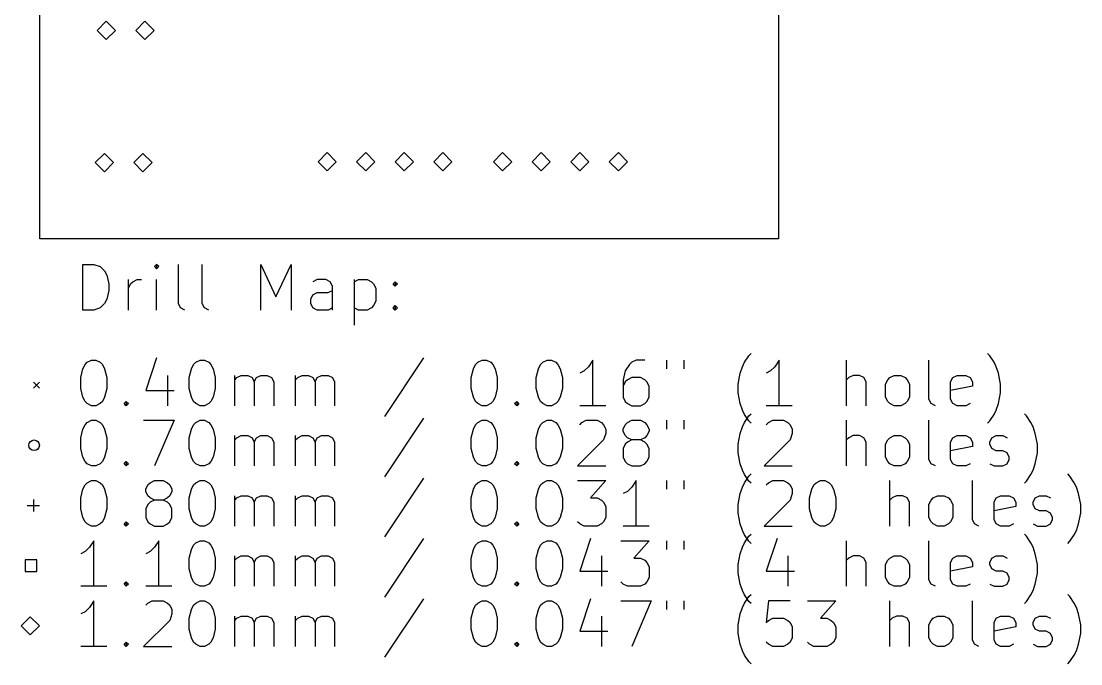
# Model space of a CAD drawing. Extents: x 65.6 to 135.4, y -150.3 to -64.8.
# Drawn here: x 65.6 to 135.4, y -150.3 to -108 of the extents above; entities that cross this region are included whole.
import ezdxf

# ---------------------------------------------------------------- set-up
doc = ezdxf.new("R2010")
doc.units = 0
doc.layers.add('BLACK', color=7, linetype='CONTINUOUS')

msp = doc.modelspace()

# ---------------------------------------------------------------- linework, layer by layer
at = {"layer": 'BLACK', "linetype": 'CONTINUOUS'}
for p, q in [((66.802, -122.301), (66.802, -64.77)), ((115.443, -64.77), (115.443, -122.301)), ((71.1835, -107.985), (70.5835, -108.585)), ((71.7835, -108.585), (71.1835, -107.985)), ((73.7235, -107.985), (73.1235, -108.585)), ((74.3235, -108.585), (73.7235, -107.985)), ((70.5835, -108.585), (71.1835, -109.185)), ((71.1835, -109.185), (71.7835, -108.585)), ((73.1235, -108.585), (73.7235, -109.185)), ((73.7235, -109.185), (74.3235, -108.585)), ((71.0565, -116.684), (70.4565, -117.284)), ((71.6565, -117.284), (71.0565, -116.684)), ((73.5965, -116.684), (72.9965, -117.284)), ((74.1965, -117.284), (73.5965, -116.684)), ((85.725, -116.621), (85.125, -117.221)), ((85.125, -117.221), (85.725, -117.821)), ((86.325, -117.221), (85.725, -116.621)), ((85.725, -117.821), (86.325, -117.221)), ((88.265, -116.621), (87.665, -117.221)), ((87.665, -117.221), (88.265, -117.821)), ((88.865, -117.221), (88.265, -116.621)), ((88.265, -117.821), (88.865, -117.221)), ((90.805, -116.621), (90.205, -117.221)), ((90.205, -117.221), (90.805, -117.821)), ((91.405, -117.221), (90.805, -116.621)), ((90.805, -117.821), (91.405, -117.221)), ((93.345, -116.621), (92.745, -117.221)), ((92.745, -117.221), (93.345, -117.821)), ((93.945, -117.221), (93.345, -116.621)), ((93.345, -117.821), (93.945, -117.221)), ((97.282, -116.621), (96.682, -117.221)), ((96.682, -117.221), (97.282, -117.821)), ((97.882, -117.221), (97.282, -116.621)), ((97.282, -117.821), (97.882, -117.221)), ((99.822, -116.621), (99.222, -117.221)), ((99.222, -117.221), (99.822, -117.821)), ((100.422, -117.221), (99.822, -116.621)), ((99.822, -117.821), (100.422, -117.221)), ((102.362, -116.621), (101.762, -117.221)), ((101.762, -117.221), (102.362, -117.821)), ((102.962, -117.221), (102.362, -116.621)), ((102.362, -117.821), (102.962, -117.221)), ((104.902, -116.621), (104.302, -117.221)), ((104.302, -117.221), (104.902, -117.821)), ((105.502, -117.221), (104.902, -116.621)), ((104.902, -117.821), (105.502, -117.221)), ((70.4565, -117.284), (71.0565, -117.884)), ((71.0565, -117.884), (71.6565, -117.284)), ((72.9965, -117.284), (73.5965, -117.884)), ((73.5965, -117.884), (74.1965, -117.284)), ((115.443, -122.301), (66.802, -122.301)), ((69.6413, -126.983), (69.6413, -123.983)), ((69.6413, -123.983), (70.3556, -123.983)), ((70.3556, -123.983), (70.7841, -124.126)), ((70.7841, -124.126), (71.0699, -124.412)), ((74.4984, -123.983), (74.3556, -124.126)), ((74.3556, -124.126), (74.4984, -124.269)), ((74.6413, -124.126), (74.4984, -123.983)), ((74.4984, -123.983), (74.4984, -124.269)), ((74.4984, -124.269), (74.6413, -124.126)), ((75.927, -126.555), (75.927, -123.983)), ((77.4984, -126.555), (77.4984, -123.983)), ((81.3556, -126.983), (81.3556, -123.983)), ((81.3556, -123.983), (82.3556, -126.126)), ((82.3556, -126.126), (83.3556, -123.983)), ((83.3556, -123.983), (83.3556, -126.983)), ((71.0699, -124.412), (71.2127, -124.697)), ((71.2127, -124.697), (71.3556, -125.269)), ((71.3556, -125.269), (71.3556, -125.697)), ((72.6413, -126.983), (72.6413, -124.983)), ((72.6413, -125.555), (72.7841, -125.269)), ((72.7841, -125.269), (72.927, -125.126)), ((72.927, -125.126), (73.2127, -124.983)), ((73.2127, -124.983), (73.4984, -124.983)), ((74.4984, -126.983), (74.4984, -124.983)), ((85.0699, -124.983), (84.7841, -125.126)), ((85.6413, -124.983), (85.0699, -124.983)), ((85.927, -125.126), (85.6413, -124.983)), ((86.0699, -125.412), (85.927, -125.126)), ((86.0699, -126.983), (86.0699, -125.412)), ((87.4984, -124.983), (87.4984, -127.983)), ((87.4984, -125.126), (87.7841, -124.983)), ((87.7841, -124.983), (88.3556, -124.983)), ((88.3556, -124.983), (88.6413, -125.126)), ((88.6413, -125.126), (88.7841, -125.269)), ((88.7841, -125.269), (88.927, -125.555)), ((88.927, -125.555), (88.927, -126.412)), ((90.0699, -125.269), (90.2127, -125.126)), ((90.2127, -125.412), (90.0699, -125.269)), ((90.2127, -125.126), (90.3556, -125.269)), ((90.2127, -125.126), (90.2127, -125.412)), ((90.3556, -125.269), (90.2127, -125.412)), ((71.2127, -126.269), (71.0699, -126.555)), ((71.3556, -125.697), (71.2127, -126.269)), ((84.6413, -126.269), (84.7841, -125.983)), ((84.6413, -126.555), (84.6413, -126.269)), ((84.7841, -125.983), (85.0699, -125.84)), ((85.0699, -125.84), (85.7841, -125.84)), ((85.7841, -125.84), (86.0699, -125.697)), ((70.3556, -126.983), (69.6413, -126.983)), ((70.7841, -126.84), (70.3556, -126.983)), ((71.0699, -126.555), (70.7841, -126.84)), ((76.0699, -126.84), (75.927, -126.555)), ((76.3556, -126.983), (76.0699, -126.84)), ((77.6413, -126.84), (77.4984, -126.555)), ((77.927, -126.983), (77.6413, -126.84)), ((84.7841, -126.84), (84.6413, -126.555)), ((85.0699, -126.983), (84.7841, -126.84)), ((85.7841, -126.983), (85.0699, -126.983)), ((86.0699, -126.84), (85.7841, -126.983)), ((87.7841, -126.983), (87.4984, -126.84)), ((88.3556, -126.983), (87.7841, -126.983)), ((88.6413, -126.84), (88.3556, -126.983)), ((88.7841, -126.697), (88.6413, -126.84)), ((88.927, -126.412), (88.7841, -126.697)), ((90.0699, -126.84), (90.2127, -126.697)), ((90.2127, -126.983), (90.0699, -126.84)), ((90.2127, -126.697), (90.3556, -126.84)), ((90.2127, -126.697), (90.2127, -126.983)), ((90.3556, -126.84), (90.2127, -126.983)), ((69.7841, -130.569), (69.927, -130.426)), ((69.927, -130.426), (70.2127, -130.283)), ((70.2127, -130.283), (70.4984, -130.283)), ((70.4984, -130.283), (70.7841, -130.426)), ((70.7841, -130.426), (70.927, -130.569)), ((74.4984, -130.14), (73.7841, -132.283)), ((76.927, -130.569), (77.0699, -130.426)), ((77.0699, -130.426), (77.3556, -130.283)), ((77.3556, -130.283), (77.6413, -130.283)), ((77.6413, -130.283), (77.927, -130.426)), ((77.927, -130.426), (78.0699, -130.569)), ((92.0699, -130.14), (89.4984, -133.997)), ((95.4984, -130.569), (95.6413, -130.426)), ((95.6413, -130.426), (95.927, -130.283)), ((95.927, -130.283), (96.2127, -130.283)), ((96.2127, -130.283), (96.4984, -130.426)), ((96.4984, -130.426), (96.6413, -130.569)), ((99.7841, -130.569), (99.927, -130.426)), ((99.927, -130.426), (100.213, -130.283)), ((100.213, -130.283), (100.498, -130.283)), ((100.498, -130.283), (100.784, -130.426)), ((100.784, -130.426), (100.927, -130.569)), ((103.213, -130.283), (102.927, -130.712)), ((103.213, -133.283), (103.213, -130.283)), ((105.784, -130.426), (105.641, -130.569)), ((106.07, -130.283), (105.784, -130.426)), ((106.641, -130.283), (106.07, -130.283)), ((108.07, -130.283), (108.07, -130.855)), ((109.213, -130.283), (109.213, -130.855)), ((113.07, -130.712), (113.213, -130.426)), ((113.213, -130.426), (113.498, -129.997)), ((113.498, -129.997), (113.641, -129.855)), ((115.498, -130.283), (115.213, -130.712)), ((115.498, -133.283), (115.498, -130.283)), ((119.927, -133.283), (119.927, -130.283)), ((125.356, -132.855), (125.356, -130.283)), ((129.356, -129.997), (129.213, -129.855)), ((129.641, -130.426), (129.356, -129.997)), ((129.784, -130.712), (129.641, -130.426)), ((69.4984, -131.426), (69.6413, -130.855)), ((69.6413, -130.855), (69.7841, -130.569)), ((70.927, -130.569), (71.0699, -130.855)), ((71.0699, -130.855), (71.2127, -131.426)), ((76.6413, -131.426), (76.7841, -130.855)), ((76.7841, -130.855), (76.927, -130.569)), ((78.0699, -130.569), (78.2127, -130.855)), ((78.2127, -130.855), (78.3556, -131.426)), ((95.2127, -131.426), (95.3556, -130.855)), ((95.3556, -130.855), (95.4984, -130.569)), ((96.6413, -130.569), (96.7841, -130.855)), ((96.7841, -130.855), (96.927, -131.426)), ((99.4984, -131.426), (99.6413, -130.855)), ((99.6413, -130.855), (99.7841, -130.569)), ((100.927, -130.569), (101.07, -130.855)), ((101.07, -130.855), (101.213, -131.426)), ((102.641, -130.997), (102.356, -131.14)), ((102.927, -130.712), (102.641, -130.997)), ((105.356, -130.997), (105.213, -131.569)), ((105.641, -130.569), (105.356, -130.997)), ((112.784, -131.855), (112.927, -131.14)), ((112.927, -131.14), (113.07, -130.712)), ((114.927, -130.997), (114.641, -131.14)), ((115.213, -130.712), (114.927, -130.997)), ((129.927, -131.14), (129.784, -130.712)), ((130.07, -131.855), (129.927, -131.14)), ((66.377, -131.726), (66.777, -132.126)), ((66.777, -131.726), (66.377, -132.126)), ((69.4984, -132.14), (69.4984, -131.426)), ((71.2127, -131.426), (71.2127, -132.14)), ((75.2127, -131.283), (75.2127, -133.283)), ((76.6413, -132.14), (76.6413, -131.426)), ((78.3556, -131.426), (78.3556, -132.14)), ((79.6413, -133.283), (79.6413, -131.283)), ((79.6413, -131.569), (79.7841, -131.426)), ((79.7841, -131.426), (80.0699, -131.283)), ((80.0699, -131.283), (80.4984, -131.283)), ((80.4984, -131.283), (80.7841, -131.426)), ((80.7841, -131.426), (80.927, -131.712)), ((80.927, -131.712), (81.0699, -131.426)), ((80.927, -131.712), (80.927, -133.283)), ((81.0699, -131.426), (81.3556, -131.283)), ((81.3556, -131.283), (81.7841, -131.283)), ((81.7841, -131.283), (82.0699, -131.426)), ((82.0699, -131.426), (82.2127, -131.712)), ((82.2127, -131.712), (82.2127, -133.283)), ((83.6413, -133.283), (83.6413, -131.283)), ((83.6413, -131.569), (83.7841, -131.426)), ((83.7841, -131.426), (84.0699, -131.283)), ((84.0699, -131.283), (84.4984, -131.283)), ((84.4984, -131.283), (84.7841, -131.426)), ((84.7841, -131.426), (84.927, -131.712)), ((84.927, -131.712), (85.0699, -131.426)), ((84.927, -131.712), (84.927, -133.283)), ((85.0699, -131.426), (85.3556, -131.283)), ((85.3556, -131.283), (85.7841, -131.283)), ((85.7841, -131.283), (86.0699, -131.426)), ((86.0699, -131.426), (86.2127, -131.712)), ((86.2127, -131.712), (86.2127, -133.283)), ((95.2127, -132.14), (95.2127, -131.426)), ((96.927, -131.426), (96.927, -132.14)), ((99.4984, -132.14), (99.4984, -131.426)), ((101.213, -131.426), (101.213, -132.14)), ((105.213, -131.569), (105.213, -132.712)), ((105.356, -131.712), (105.213, -131.997)), ((105.498, -131.569), (105.356, -131.712)), ((105.784, -131.426), (105.498, -131.569)), ((106.356, -131.426), (105.784, -131.426)), ((106.641, -131.569), (106.356, -131.426)), ((106.784, -131.712), (106.641, -131.569)), ((106.927, -131.997), (106.784, -131.712)), ((112.784, -132.426), (112.784, -131.855)), ((120.07, -131.426), (119.927, -131.569)), ((120.356, -131.283), (120.07, -131.426)), ((120.784, -131.283), (120.356, -131.283)), ((121.07, -131.426), (120.784, -131.283)), ((121.213, -131.712), (121.07, -131.426)), ((121.213, -133.283), (121.213, -131.712)), ((122.498, -131.855), (122.641, -131.569)), ((122.498, -132.712), (122.498, -131.855)), ((122.641, -131.569), (122.784, -131.426)), ((122.784, -131.426), (123.07, -131.283)), ((123.07, -131.283), (123.498, -131.283)), ((123.498, -131.283), (123.784, -131.426)), ((123.784, -131.426), (123.927, -131.569)), ((123.927, -131.569), (124.07, -131.855)), ((124.07, -131.855), (124.07, -132.712)), ((126.784, -131.712), (126.927, -131.426)), ((126.784, -132.855), (126.784, -131.712)), ((126.927, -131.426), (127.213, -131.283)), ((127.213, -131.283), (127.784, -131.283)), ((127.784, -131.283), (128.07, -131.426)), ((128.07, -131.426), (128.213, -131.712)), ((128.213, -131.712), (128.213, -131.997)), ((130.07, -132.426), (130.07, -131.855)), ((69.6413, -132.712), (69.4984, -132.14)), ((71.2127, -132.14), (71.0699, -132.712)), ((73.7841, -132.283), (75.6413, -132.283)), ((76.7841, -132.712), (76.6413, -132.14)), ((78.3556, -132.14), (78.2127, -132.712)), ((95.3556, -132.712), (95.2127, -132.14)), ((96.927, -132.14), (96.7841, -132.712)), ((99.6413, -132.712), (99.4984, -132.14)), ((101.213, -132.14), (101.07, -132.712)), ((106.927, -132.712), (106.927, -131.997)), ((112.927, -133.14), (112.784, -132.426)), ((128.213, -131.997), (126.784, -132.283)), ((129.927, -133.14), (130.07, -132.426)), ((69.7841, -132.997), (69.6413, -132.712)), ((69.927, -133.14), (69.7841, -132.997)), ((70.2127, -133.283), (69.927, -133.14)), ((70.7841, -133.14), (70.4984, -133.283)), ((70.927, -132.997), (70.7841, -133.14)), ((71.0699, -132.712), (70.927, -132.997)), ((72.3556, -133.14), (72.4984, -132.997)), ((72.4984, -133.283), (72.3556, -133.14)), ((72.4984, -132.997), (72.6413, -133.14)), ((72.4984, -132.997), (72.4984, -133.283)), ((72.6413, -133.14), (72.4984, -133.283)), ((76.927, -132.997), (76.7841, -132.712)), ((77.0699, -133.14), (76.927, -132.997)), ((77.3556, -133.283), (77.0699, -133.14)), ((77.927, -133.14), (77.6413, -133.283)), ((78.0699, -132.997), (77.927, -133.14)), ((78.2127, -132.712), (78.0699, -132.997)), ((95.4984, -132.997), (95.3556, -132.712)), ((95.6413, -133.14), (95.4984, -132.997)), ((95.927, -133.283), (95.6413, -133.14)), ((96.4984, -133.14), (96.2127, -133.283)), ((96.6413, -132.997), (96.4984, -133.14)), ((96.7841, -132.712), (96.6413, -132.997)), ((98.0699, -133.14), (98.2127, -132.997)), ((98.2127, -133.283), (98.0699, -133.14)), ((98.2127, -132.997), (98.3556, -133.14)), ((98.2127, -132.997), (98.2127, -133.283)), ((98.3556, -133.14), (98.2127, -133.283)), ((99.7841, -132.997), (99.6413, -132.712)), ((99.927, -133.14), (99.7841, -132.997)), ((100.213, -133.283), (99.927, -133.14)), ((100.784, -133.14), (100.498, -133.283)), ((100.927, -132.997), (100.784, -133.14)), ((101.07, -132.712), (100.927, -132.997)), ((105.213, -132.712), (105.356, -132.997)), ((105.356, -132.997), (105.498, -133.14)), ((105.498, -133.14), (105.784, -133.283)), ((106.356, -133.283), (106.641, -133.14)), ((106.641, -133.14), (106.784, -132.997)), ((106.784, -132.997), (106.927, -132.712)), ((113.07, -133.569), (112.927, -133.14)), ((122.641, -132.997), (122.498, -132.712)), ((122.784, -133.14), (122.641, -132.997)), ((123.07, -133.283), (122.784, -133.14)), ((123.784, -133.14), (123.498, -133.283)), ((123.927, -132.997), (123.784, -133.14)), ((124.07, -132.712), (123.927, -132.997)), ((125.498, -133.14), (125.356, -132.855)), ((125.784, -133.283), (125.498, -133.14)), ((126.927, -133.14), (126.784, -132.855)), ((127.213, -133.283), (126.927, -133.14)), ((128.07, -133.14), (127.784, -133.283)), ((129.784, -133.569), (129.927, -133.14)), ((70.4984, -133.283), (70.2127, -133.283)), ((77.6413, -133.283), (77.3556, -133.283)), ((96.2127, -133.283), (95.927, -133.283)), ((100.498, -133.283), (100.213, -133.283)), ((104.07, -133.283), (102.356, -133.283)), ((105.784, -133.283), (106.356, -133.283)), ((113.213, -133.855), (113.07, -133.569)), ((113.498, -134.283), (113.213, -133.855)), ((113.213, -134.386), (113.498, -133.957)), ((113.498, -133.957), (113.641, -133.815)), ((116.356, -133.283), (114.641, -133.283)), ((123.498, -133.283), (123.07, -133.283)), ((127.784, -133.283), (127.213, -133.283)), ((129.356, -134.283), (129.641, -133.855)), ((129.641, -133.855), (129.784, -133.569)), ((131.784, -133.957), (131.641, -133.815)), ((132.07, -134.386), (131.784, -133.957)), ((69.6413, -134.815), (69.7841, -134.529)), ((69.7841, -134.529), (69.927, -134.386)), ((69.927, -134.386), (70.2127, -134.243)), ((70.2127, -134.243), (70.4984, -134.243)), ((70.4984, -134.243), (70.7841, -134.386)), ((70.7841, -134.386), (70.927, -134.529)), ((70.927, -134.529), (71.0699, -134.815)), ((73.6413, -134.243), (75.6413, -134.243)), ((75.6413, -134.243), (74.3556, -137.243)), ((76.7841, -134.815), (76.927, -134.529)), ((76.927, -134.529), (77.0699, -134.386)), ((77.0699, -134.386), (77.3556, -134.243)), ((77.3556, -134.243), (77.6413, -134.243)), ((77.6413, -134.243), (77.927, -134.386)), ((77.927, -134.386), (78.0699, -134.529)), ((78.0699, -134.529), (78.2127, -134.815)), ((92.0699, -134.1), (89.4984, -137.957)), ((95.3556, -134.815), (95.4984, -134.529)), ((95.4984, -134.529), (95.6413, -134.386)), ((95.6413, -134.386), (95.927, -134.243)), ((95.927, -134.243), (96.2127, -134.243)), ((96.2127, -134.243), (96.4984, -134.386)), ((96.4984, -134.386), (96.6413, -134.529)), ((96.6413, -134.529), (96.7841, -134.815)), ((99.6413, -134.815), (99.7841, -134.529)), ((99.7841, -134.529), (99.927, -134.386)), ((99.927, -134.386), (100.213, -134.243)), ((100.213, -134.243), (100.498, -134.243)), ((100.498, -134.243), (100.784, -134.386)), ((100.784, -134.386), (100.927, -134.529)), ((100.927, -134.529), (101.07, -134.815)), ((102.356, -134.529), (102.498, -134.386)), ((102.498, -134.386), (102.784, -134.243)), ((102.784, -134.243), (103.498, -134.243)), ((103.498, -134.243), (103.784, -134.386)), ((103.784, -134.386), (103.927, -134.529)), ((103.927, -134.529), (104.07, -134.815)), ((105.213, -134.815), (105.356, -134.529)), ((105.356, -134.529), (105.498, -134.386)), ((105.498, -134.386), (105.784, -134.243)), ((105.784, -134.243), (106.356, -134.243)), ((106.356, -134.243), (106.641, -134.386)), ((106.641, -134.386), (106.784, -134.529)), ((106.784, -134.529), (106.927, -134.815)), ((108.07, -134.243), (108.07, -134.815)), ((109.213, -134.243), (109.213, -134.815)), ((112.927, -135.1), (113.07, -134.672)), ((113.07, -134.672), (113.213, -134.386)), ((113.641, -134.426), (113.498, -134.283)), ((114.641, -134.529), (114.784, -134.386)), ((114.784, -134.386), (115.07, -134.243)), ((115.07, -134.243), (115.784, -134.243)), ((115.784, -134.243), (116.07, -134.386)), ((116.07, -134.386), (116.213, -134.529)), ((116.213, -134.529), (116.356, -134.815)), ((119.927, -137.243), (119.927, -134.243)), ((125.356, -136.815), (125.356, -134.243)), ((129.213, -134.426), (129.356, -134.283)), ((132.213, -134.672), (132.07, -134.386)), ((132.356, -135.1), (132.213, -134.672)), ((69.4984, -135.386), (69.6413, -134.815)), ((71.0699, -134.815), (71.2127, -135.386)), ((76.6413, -135.386), (76.7841, -134.815)), ((78.2127, -134.815), (78.3556, -135.386)), ((79.6413, -137.243), (79.6413, -135.243)), ((79.7841, -135.386), (80.0699, -135.243)), ((80.0699, -135.243), (80.4984, -135.243)), ((80.4984, -135.243), (80.7841, -135.386)), ((81.0699, -135.386), (81.3556, -135.243)), ((81.3556, -135.243), (81.7841, -135.243)), ((81.7841, -135.243), (82.0699, -135.386)), ((83.6413, -137.243), (83.6413, -135.243)), ((83.7841, -135.386), (84.0699, -135.243)), ((84.0699, -135.243), (84.4984, -135.243)), ((84.4984, -135.243), (84.7841, -135.386)), ((85.0699, -135.386), (85.3556, -135.243)), ((85.3556, -135.243), (85.7841, -135.243)), ((85.7841, -135.243), (86.0699, -135.386)), ((95.2127, -135.386), (95.3556, -134.815)), ((96.7841, -134.815), (96.927, -135.386)), ((99.4984, -135.386), (99.6413, -134.815)), ((101.07, -134.815), (101.213, -135.386)), ((104.07, -135.1), (103.927, -135.529)), ((104.07, -134.815), (104.07, -135.1)), ((105.213, -134.957), (105.213, -134.815)), ((105.356, -135.243), (105.213, -134.957)), ((105.498, -135.386), (105.356, -135.243)), ((106.784, -135.243), (106.641, -135.386)), ((106.927, -134.957), (106.784, -135.243)), ((106.927, -134.815), (106.927, -134.957)), ((112.784, -135.815), (112.927, -135.1)), ((116.356, -135.1), (116.213, -135.529)), ((116.356, -134.815), (116.356, -135.1)), ((120.356, -135.243), (120.07, -135.386)), ((120.784, -135.243), (120.356, -135.243)), ((121.07, -135.386), (120.784, -135.243)), ((122.784, -135.386), (123.07, -135.243)), ((123.07, -135.243), (123.498, -135.243)), ((123.498, -135.243), (123.784, -135.386)), ((126.927, -135.386), (127.213, -135.243)), ((127.213, -135.243), (127.784, -135.243)), ((127.784, -135.243), (128.07, -135.386)), ((129.498, -135.386), (129.784, -135.243)), ((129.784, -135.243), (130.213, -135.243)), ((130.213, -135.243), (130.498, -135.386)), ((132.498, -135.815), (132.356, -135.1)), ((69.4984, -136.1), (69.4984, -135.386)), ((71.2127, -135.386), (71.2127, -136.1)), ((76.6413, -136.1), (76.6413, -135.386)), ((78.3556, -135.386), (78.3556, -136.1)), ((79.6413, -135.529), (79.7841, -135.386)), ((80.7841, -135.386), (80.927, -135.672)), ((80.927, -135.672), (81.0699, -135.386)), ((80.927, -135.672), (80.927, -137.243)), ((82.0699, -135.386), (82.2127, -135.672)), ((82.2127, -135.672), (82.2127, -137.243)), ((83.6413, -135.529), (83.7841, -135.386)), ((84.7841, -135.386), (84.927, -135.672)), ((84.927, -135.672), (85.0699, -135.386)), ((84.927, -135.672), (84.927, -137.243)), ((86.0699, -135.386), (86.2127, -135.672)), ((86.2127, -135.672), (86.2127, -137.243)), ((95.2127, -136.1), (95.2127, -135.386)), ((96.927, -135.386), (96.927, -136.1)), ((99.4984, -136.1), (99.4984, -135.386)), ((101.213, -135.386), (101.213, -136.1)), ((103.927, -135.529), (102.213, -137.243)), ((105.356, -135.815), (105.213, -136.1)), ((105.498, -135.672), (105.356, -135.815)), ((105.784, -135.529), (105.498, -135.386)), ((105.784, -135.529), (105.498, -135.672)), ((106.356, -135.529), (105.784, -135.529)), ((106.641, -135.386), (106.356, -135.529)), ((106.641, -135.672), (106.356, -135.529)), ((106.784, -135.815), (106.641, -135.672)), ((106.927, -136.1), (106.784, -135.815)), ((112.784, -136.386), (112.784, -135.815)), ((116.213, -135.529), (114.498, -137.243)), ((120.07, -135.386), (119.927, -135.529)), ((121.213, -135.672), (121.07, -135.386)), ((121.213, -137.243), (121.213, -135.672)), ((122.498, -135.815), (122.641, -135.529)), ((122.498, -136.672), (122.498, -135.815)), ((122.641, -135.529), (122.784, -135.386)), ((123.784, -135.386), (123.927, -135.529)), ((123.927, -135.529), (124.07, -135.815)), ((124.07, -135.815), (124.07, -136.672)), ((126.784, -135.672), (126.927, -135.386)), ((126.784, -136.815), (126.784, -135.672)), ((128.213, -135.957), (126.784, -136.243)), ((128.07, -135.386), (128.213, -135.672)), ((128.213, -135.672), (128.213, -135.957)), ((129.356, -135.672), (129.498, -135.386)), ((129.356, -135.815), (129.356, -135.672)), ((129.498, -136.1), (129.356, -135.815)), ((132.498, -136.386), (132.498, -135.815)), ((69.6413, -136.672), (69.4984, -136.1)), ((69.7841, -136.957), (69.6413, -136.672)), ((71.0699, -136.672), (70.927, -136.957)), ((71.2127, -136.1), (71.0699, -136.672)), ((76.7841, -136.672), (76.6413, -136.1)), ((76.927, -136.957), (76.7841, -136.672)), ((78.2127, -136.672), (78.0699, -136.957)), ((78.3556, -136.1), (78.2127, -136.672)), ((95.3556, -136.672), (95.2127, -136.1)), ((95.4984, -136.957), (95.3556, -136.672)), ((96.7841, -136.672), (96.6413, -136.957)), ((96.927, -136.1), (96.7841, -136.672)), ((99.6413, -136.672), (99.4984, -136.1)), ((99.7841, -136.957), (99.6413, -136.672)), ((101.07, -136.672), (100.927, -136.957)), ((101.213, -136.1), (101.07, -136.672)), ((105.213, -136.1), (105.213, -136.672)), ((105.213, -136.672), (105.356, -136.957)), ((106.784, -136.957), (106.927, -136.672)), ((106.927, -136.672), (106.927, -136.1)), ((112.927, -137.1), (112.784, -136.386)), ((122.641, -136.957), (122.498, -136.672)), ((124.07, -136.672), (123.927, -136.957)), ((129.784, -136.243), (129.498, -136.1)), ((130.213, -136.243), (129.784, -136.243)), ((130.498, -136.386), (130.213, -136.243)), ((130.641, -136.672), (130.498, -136.386)), ((130.641, -136.815), (130.641, -136.672)), ((132.356, -137.1), (132.498, -136.386)), ((69.927, -137.1), (69.7841, -136.957)), ((70.2127, -137.243), (69.927, -137.1)), ((70.4984, -137.243), (70.2127, -137.243)), ((70.7841, -137.1), (70.4984, -137.243)), ((70.927, -136.957), (70.7841, -137.1)), ((72.3556, -137.1), (72.4984, -136.957)), ((72.4984, -137.243), (72.3556, -137.1)), ((72.4984, -136.957), (72.6413, -137.1)), ((72.4984, -136.957), (72.4984, -137.243)), ((72.6413, -137.1), (72.4984, -137.243)), ((77.0699, -137.1), (76.927, -136.957)), ((77.3556, -137.243), (77.0699, -137.1)), ((77.6413, -137.243), (77.3556, -137.243)), ((77.927, -137.1), (77.6413, -137.243)), ((78.0699, -136.957), (77.927, -137.1)), ((95.6413, -137.1), (95.4984, -136.957)), ((95.927, -137.243), (95.6413, -137.1)), ((96.2127, -137.243), (95.927, -137.243)), ((96.4984, -137.1), (96.2127, -137.243)), ((96.6413, -136.957), (96.4984, -137.1)), ((98.0699, -137.1), (98.2127, -136.957)), ((98.2127, -137.243), (98.0699, -137.1)), ((98.2127, -136.957), (98.3556, -137.1)), ((98.2127, -136.957), (98.2127, -137.243)), ((98.3556, -137.1), (98.2127, -137.243)), ((99.927, -137.1), (99.7841, -136.957)), ((100.213, -137.243), (99.927, -137.1)), ((100.498, -137.243), (100.213, -137.243)), ((100.784, -137.1), (100.498, -137.243)), ((100.927, -136.957), (100.784, -137.1)), ((102.213, -137.243), (104.07, -137.243)), ((105.356, -136.957), (105.498, -137.1)), ((105.498, -137.1), (105.784, -137.243)), ((105.784, -137.243), (106.356, -137.243)), ((106.356, -137.243), (106.641, -137.1)), ((106.641, -137.1), (106.784, -136.957)), ((113.07, -137.529), (112.927, -137.1)), ((114.498, -137.243), (116.356, -137.243)), ((122.784, -137.1), (122.641, -136.957)), ((123.07, -137.243), (122.784, -137.1)), ((123.498, -137.243), (123.07, -137.243)), ((123.784, -137.1), (123.498, -137.243)), ((123.927, -136.957), (123.784, -137.1)), ((125.498, -137.1), (125.356, -136.815)), ((125.784, -137.243), (125.498, -137.1)), ((126.927, -137.1), (126.784, -136.815)), ((127.213, -137.243), (126.927, -137.1)), ((127.784, -137.243), (127.213, -137.243)), ((128.07, -137.1), (127.784, -137.243)), ((129.356, -137.1), (129.641, -137.243)), ((129.641, -137.243), (130.213, -137.243)), ((130.213, -137.243), (130.498, -137.1)), ((130.498, -137.1), (130.641, -136.815)), ((132.213, -137.529), (132.356, -137.1)), ((92.0699, -138.06), (89.4984, -141.917)), ((113.213, -137.815), (113.07, -137.529)), ((113.498, -138.243), (113.213, -137.815)), ((113.213, -138.346), (113.498, -137.917)), ((113.498, -137.917), (113.641, -137.775)), ((131.784, -138.243), (132.07, -137.815)), ((132.07, -137.815), (132.213, -137.529)), ((134.641, -137.917), (134.498, -137.775)), ((134.927, -138.346), (134.641, -137.917)), ((69.4984, -139.346), (69.6413, -138.775)), ((69.6413, -138.775), (69.7841, -138.489)), ((69.7841, -138.489), (69.927, -138.346)), ((69.927, -138.346), (70.2127, -138.203)), ((70.2127, -138.203), (70.4984, -138.203)), ((70.4984, -138.203), (70.7841, -138.346)), ((70.7841, -138.346), (70.927, -138.489)), ((70.927, -138.489), (71.0699, -138.775)), ((71.0699, -138.775), (71.2127, -139.346)), ((73.7841, -138.775), (73.927, -138.489)), ((73.7841, -138.917), (73.7841, -138.775)), ((73.927, -138.489), (74.0699, -138.346)), ((74.0699, -138.346), (74.3556, -138.203)), ((74.3556, -138.203), (74.927, -138.203)), ((74.927, -138.203), (75.2127, -138.346)), ((75.2127, -138.346), (75.3556, -138.489)), ((75.3556, -138.489), (75.4984, -138.775)), ((75.4984, -138.775), (75.4984, -138.917)), ((76.6413, -139.346), (76.7841, -138.775)), ((76.7841, -138.775), (76.927, -138.489)), ((76.927, -138.489), (77.0699, -138.346)), ((77.0699, -138.346), (77.3556, -138.203)), ((77.3556, -138.203), (77.6413, -138.203)), ((77.6413, -138.203), (77.927, -138.346)), ((77.927, -138.346), (78.0699, -138.489)), ((78.0699, -138.489), (78.2127, -138.775)), ((78.2127, -138.775), (78.3556, -139.346)), ((95.2127, -139.346), (95.3556, -138.775)), ((95.3556, -138.775), (95.4984, -138.489)), ((95.4984, -138.489), (95.6413, -138.346)), ((95.6413, -138.346), (95.927, -138.203)), ((95.927, -138.203), (96.2127, -138.203)), ((96.2127, -138.203), (96.4984, -138.346)), ((96.4984, -138.346), (96.6413, -138.489)), ((96.6413, -138.489), (96.7841, -138.775)), ((96.7841, -138.775), (96.927, -139.346)), ((99.4984, -139.346), (99.6413, -138.775)), ((99.6413, -138.775), (99.7841, -138.489)), ((99.7841, -138.489), (99.927, -138.346)), ((99.927, -138.346), (100.213, -138.203)), ((100.213, -138.203), (100.498, -138.203)), ((100.498, -138.203), (100.784, -138.346)), ((100.784, -138.346), (100.927, -138.489)), ((100.927, -138.489), (101.07, -138.775)), ((101.07, -138.775), (101.213, -139.346)), ((102.213, -138.203), (104.07, -138.203)), ((104.07, -138.203), (103.07, -139.346)), ((105.784, -138.632), (105.498, -138.917)), ((106.07, -138.203), (105.784, -138.632)), ((106.07, -141.203), (106.07, -138.203)), ((108.07, -138.203), (108.07, -138.775)), ((109.213, -138.203), (109.213, -138.775)), ((112.927, -139.06), (113.07, -138.632)), ((113.07, -138.632), (113.213, -138.346)), ((113.641, -138.386), (113.498, -138.243)), ((114.641, -138.489), (114.784, -138.346)), ((114.784, -138.346), (115.07, -138.203)), ((115.07, -138.203), (115.784, -138.203)), ((115.784, -138.203), (116.07, -138.346)), ((116.07, -138.346), (116.213, -138.489)), ((116.213, -138.489), (116.356, -138.775)), ((116.356, -138.775), (116.356, -139.06)), ((117.498, -139.346), (117.641, -138.775)), ((117.641, -138.775), (117.784, -138.489)), ((117.784, -138.489), (117.927, -138.346)), ((117.927, -138.346), (118.213, -138.203)), ((118.213, -138.203), (118.498, -138.203)), ((118.498, -138.203), (118.784, -138.346)), ((118.784, -138.346), (118.927, -138.489)), ((118.927, -138.489), (119.07, -138.775)), ((119.07, -138.775), (119.213, -139.346)), ((122.784, -141.203), (122.784, -138.203)), ((128.213, -140.775), (128.213, -138.203)), ((131.641, -138.386), (131.784, -138.243)), ((135.07, -138.632), (134.927, -138.346)), ((135.213, -139.06), (135.07, -138.632)), ((66.377, -139.446), (66.377, -140.246)), ((69.4984, -140.06), (69.4984, -139.346)), ((71.2127, -139.346), (71.2127, -140.06)), ((73.927, -139.203), (73.7841, -138.917)), ((74.0699, -139.346), (73.927, -139.203)), ((74.3556, -139.489), (74.0699, -139.346)), ((74.3556, -139.489), (74.0699, -139.632)), ((74.927, -139.489), (74.3556, -139.489)), ((75.2127, -139.346), (74.927, -139.489)), ((75.2127, -139.632), (74.927, -139.489)), ((75.3556, -139.203), (75.2127, -139.346)), ((75.4984, -138.917), (75.3556, -139.203)), ((76.6413, -140.06), (76.6413, -139.346)), ((78.3556, -139.346), (78.3556, -140.06)), ((79.6413, -141.203), (79.6413, -139.203)), ((79.6413, -139.489), (79.7841, -139.346)), ((79.7841, -139.346), (80.0699, -139.203)), ((80.0699, -139.203), (80.4984, -139.203)), ((80.4984, -139.203), (80.7841, -139.346)), ((80.7841, -139.346), (80.927, -139.632)), ((80.927, -139.632), (81.0699, -139.346)), ((81.0699, -139.346), (81.3556, -139.203)), ((81.3556, -139.203), (81.7841, -139.203)), ((81.7841, -139.203), (82.0699, -139.346)), ((82.0699, -139.346), (82.2127, -139.632)), ((83.6413, -141.203), (83.6413, -139.203)), ((83.6413, -139.489), (83.7841, -139.346)), ((83.7841, -139.346), (84.0699, -139.203)), ((84.0699, -139.203), (84.4984, -139.203)), ((84.4984, -139.203), (84.7841, -139.346)), ((84.7841, -139.346), (84.927, -139.632)), ((84.927, -139.632), (85.0699, -139.346)), ((85.0699, -139.346), (85.3556, -139.203)), ((85.3556, -139.203), (85.7841, -139.203)), ((85.7841, -139.203), (86.0699, -139.346)), ((86.0699, -139.346), (86.2127, -139.632)), ((95.2127, -140.06), (95.2127, -139.346)), ((96.927, -139.346), (96.927, -140.06)), ((99.4984, -140.06), (99.4984, -139.346)), ((101.213, -139.346), (101.213, -140.06)), ((103.07, -139.346), (103.498, -139.346)), ((103.498, -139.346), (103.784, -139.489)), ((103.784, -139.489), (103.927, -139.632)), ((105.498, -138.917), (105.213, -139.06)), ((112.784, -139.775), (112.927, -139.06)), ((116.213, -139.489), (114.498, -141.203)), ((116.356, -139.06), (116.213, -139.489)), ((117.498, -140.06), (117.498, -139.346)), ((119.213, -139.346), (119.213, -140.06)), ((122.927, -139.346), (122.784, -139.489)), ((123.213, -139.203), (122.927, -139.346)), ((123.641, -139.203), (123.213, -139.203)), ((123.927, -139.346), (123.641, -139.203)), ((124.07, -139.632), (123.927, -139.346)), ((125.356, -139.775), (125.498, -139.489)), ((125.498, -139.489), (125.641, -139.346)), ((125.641, -139.346), (125.927, -139.203)), ((125.927, -139.203), (126.356, -139.203)), ((126.356, -139.203), (126.641, -139.346)), ((126.641, -139.346), (126.784, -139.489)), ((126.784, -139.489), (126.927, -139.775)), ((129.641, -139.632), (129.784, -139.346)), ((129.784, -139.346), (130.07, -139.203)), ((130.07, -139.203), (130.641, -139.203)), ((130.641, -139.203), (130.927, -139.346)), ((130.927, -139.346), (131.07, -139.632)), ((132.213, -139.632), (132.356, -139.346)), ((132.356, -139.346), (132.641, -139.203)), ((132.641, -139.203), (133.07, -139.203)), ((133.07, -139.203), (133.356, -139.346)), ((135.356, -139.775), (135.213, -139.06)), ((65.977, -139.846), (66.777, -139.846)), ((69.6413, -140.632), (69.4984, -140.06)), ((71.2127, -140.06), (71.0699, -140.632)), ((73.927, -139.775), (73.7841, -140.06)), ((73.7841, -140.06), (73.7841, -140.632)), ((74.0699, -139.632), (73.927, -139.775)), ((75.3556, -139.775), (75.2127, -139.632)), ((75.4984, -140.06), (75.3556, -139.775)), ((75.4984, -140.632), (75.4984, -140.06)), ((76.7841, -140.632), (76.6413, -140.06)), ((78.3556, -140.06), (78.2127, -140.632)), ((80.927, -139.632), (80.927, -141.203)), ((82.2127, -139.632), (82.2127, -141.203)), ((84.927, -139.632), (84.927, -141.203)), ((86.2127, -139.632), (86.2127, -141.203)), ((95.3556, -140.632), (95.2127, -140.06)), ((96.927, -140.06), (96.7841, -140.632)), ((99.6413, -140.632), (99.4984, -140.06)), ((101.213, -140.06), (101.07, -140.632)), ((103.927, -139.632), (104.07, -139.917)), ((104.07, -139.917), (104.07, -140.632)), ((112.784, -140.346), (112.784, -139.775)), ((117.641, -140.632), (117.498, -140.06)), ((119.213, -140.06), (119.07, -140.632)), ((124.07, -141.203), (124.07, -139.632)), ((125.356, -140.632), (125.356, -139.775)), ((126.927, -139.775), (126.927, -140.632)), ((129.641, -140.775), (129.641, -139.632)), ((131.07, -139.917), (129.641, -140.203)), ((131.07, -139.632), (131.07, -139.917)), ((132.213, -139.775), (132.213, -139.632)), ((132.356, -140.06), (132.213, -139.775)), ((132.641, -140.203), (132.356, -140.06)), ((133.07, -140.203), (132.641, -140.203)), ((133.356, -140.346), (133.07, -140.203)), ((135.356, -140.346), (135.356, -139.775)), ((69.7841, -140.917), (69.6413, -140.632)), ((69.927, -141.06), (69.7841, -140.917)), ((70.927, -140.917), (70.7841, -141.06)), ((71.0699, -140.632), (70.927, -140.917)), ((72.3556, -141.06), (72.4984, -140.917)), ((72.4984, -140.917), (72.6413, -141.06)), ((72.4984, -140.917), (72.4984, -141.203)), ((73.7841, -140.632), (73.927, -140.917)), ((73.927, -140.917), (74.0699, -141.06)), ((75.2127, -141.06), (75.3556, -140.917)), ((75.3556, -140.917), (75.4984, -140.632)), ((76.927, -140.917), (76.7841, -140.632)), ((77.0699, -141.06), (76.927, -140.917)), ((78.0699, -140.917), (77.927, -141.06)), ((78.2127, -140.632), (78.0699, -140.917)), ((95.4984, -140.917), (95.3556, -140.632)), ((95.6413, -141.06), (95.4984, -140.917)), ((96.6413, -140.917), (96.4984, -141.06)), ((96.7841, -140.632), (96.6413, -140.917)), ((98.0699, -141.06), (98.2127, -140.917)), ((98.2127, -140.917), (98.3556, -141.06)), ((98.2127, -140.917), (98.2127, -141.203)), ((99.7841, -140.917), (99.6413, -140.632)), ((99.927, -141.06), (99.7841, -140.917)), ((100.927, -140.917), (100.784, -141.06)), ((101.07, -140.632), (100.927, -140.917)), ((102.356, -141.06), (102.213, -140.917)), ((103.927, -140.917), (103.784, -141.06)), ((104.07, -140.632), (103.927, -140.917)), ((112.927, -141.06), (112.784, -140.346)), ((117.784, -140.917), (117.641, -140.632)), ((117.927, -141.06), (117.784, -140.917)), ((118.927, -140.917), (118.784, -141.06)), ((119.07, -140.632), (118.927, -140.917)), ((125.498, -140.917), (125.356, -140.632)), ((125.641, -141.06), (125.498, -140.917)), ((126.784, -140.917), (126.641, -141.06)), ((126.927, -140.632), (126.784, -140.917)), ((128.356, -141.06), (128.213, -140.775)), ((129.784, -141.06), (129.641, -140.775)), ((133.498, -140.632), (133.356, -140.346)), ((133.356, -141.06), (133.498, -140.775)), ((133.498, -140.775), (133.498, -140.632)), ((135.213, -141.06), (135.356, -140.346)), ((70.2127, -141.203), (69.927, -141.06)), ((70.4984, -141.203), (70.2127, -141.203)), ((70.7841, -141.06), (70.4984, -141.203)), ((72.4984, -141.203), (72.3556, -141.06)), ((72.6413, -141.06), (72.4984, -141.203)), ((74.0699, -141.06), (74.3556, -141.203)), ((74.3556, -141.203), (74.927, -141.203)), ((74.927, -141.203), (75.2127, -141.06)), ((77.3556, -141.203), (77.0699, -141.06)), ((77.6413, -141.203), (77.3556, -141.203)), ((77.927, -141.06), (77.6413, -141.203)), ((95.927, -141.203), (95.6413, -141.06)), ((96.2127, -141.203), (95.927, -141.203)), ((96.4984, -141.06), (96.2127, -141.203)), ((98.2127, -141.203), (98.0699, -141.06)), ((98.3556, -141.06), (98.2127, -141.203)), ((100.213, -141.203), (99.927, -141.06)), ((100.498, -141.203), (100.213, -141.203)), ((100.784, -141.06), (100.498, -141.203)), ((102.641, -141.203), (102.356, -141.06)), ((103.498, -141.203), (102.641, -141.203)), ((103.784, -141.06), (103.498, -141.203)), ((106.927, -141.203), (105.213, -141.203)), ((113.07, -141.489), (112.927, -141.06)), ((113.213, -141.775), (113.07, -141.489)), ((114.498, -141.203), (116.356, -141.203)), ((118.213, -141.203), (117.927, -141.06)), ((118.498, -141.203), (118.213, -141.203)), ((118.784, -141.06), (118.498, -141.203)), ((125.927, -141.203), (125.641, -141.06)), ((126.356, -141.203), (125.927, -141.203)), ((126.641, -141.06), (126.356, -141.203)), ((128.641, -141.203), (128.356, -141.06)), ((130.07, -141.203), (129.784, -141.06)), ((130.641, -141.203), (130.07, -141.203)), ((130.927, -141.06), (130.641, -141.203)), ((132.213, -141.06), (132.498, -141.203)), ((132.498, -141.203), (133.07, -141.203)), ((133.07, -141.203), (133.356, -141.06)), ((134.927, -141.775), (135.07, -141.489)), ((135.07, -141.489), (135.213, -141.06)), ((70.3556, -142.163), (70.0699, -142.592)), ((70.3556, -145.163), (70.3556, -142.163)), ((74.6413, -142.163), (74.3556, -142.592)), ((74.6413, -145.163), (74.6413, -142.163)), ((76.927, -142.449), (77.0699, -142.306)), ((77.0699, -142.306), (77.3556, -142.163)), ((77.3556, -142.163), (77.6413, -142.163)), ((77.6413, -142.163), (77.927, -142.306)), ((77.927, -142.306), (78.0699, -142.449)), ((92.0699, -142.02), (89.4984, -145.877)), ((95.4984, -142.449), (95.6413, -142.306)), ((95.6413, -142.306), (95.927, -142.163)), ((95.927, -142.163), (96.2127, -142.163)), ((96.2127, -142.163), (96.4984, -142.306)), ((96.4984, -142.306), (96.6413, -142.449)), ((99.7841, -142.449), (99.927, -142.306)), ((99.927, -142.306), (100.213, -142.163)), ((100.213, -142.163), (100.498, -142.163)), ((100.498, -142.163), (100.784, -142.306)), ((100.784, -142.306), (100.927, -142.449)), ((103.07, -142.02), (102.356, -144.163)), ((105.07, -142.163), (106.927, -142.163)), ((106.927, -142.163), (105.927, -143.306)), ((108.07, -142.163), (108.07, -142.735)), ((109.213, -142.163), (109.213, -142.735)), ((113.07, -142.592), (113.213, -142.306)), ((113.498, -142.203), (113.213, -141.775)), ((113.213, -142.306), (113.498, -141.877)), ((113.498, -141.877), (113.641, -141.735)), ((113.641, -142.346), (113.498, -142.203)), ((115.356, -142.02), (114.641, -144.163)), ((119.927, -145.163), (119.927, -142.163)), ((125.356, -144.735), (125.356, -142.163)), ((131.784, -141.877), (131.641, -141.735)), ((132.07, -142.306), (131.784, -141.877)), ((132.213, -142.592), (132.07, -142.306)), ((134.498, -142.346), (134.641, -142.203)), ((134.641, -142.203), (134.927, -141.775)), ((69.7841, -142.877), (69.4984, -143.02)), ((70.0699, -142.592), (69.7841, -142.877)), ((74.0699, -142.877), (73.7841, -143.02)), ((74.3556, -142.592), (74.0699, -142.877)), ((76.6413, -143.306), (76.7841, -142.735)), ((76.7841, -142.735), (76.927, -142.449)), ((78.0699, -142.449), (78.2127, -142.735)), ((78.2127, -142.735), (78.3556, -143.306)), ((95.2127, -143.306), (95.3556, -142.735)), ((95.3556, -142.735), (95.4984, -142.449)), ((96.6413, -142.449), (96.7841, -142.735)), ((96.7841, -142.735), (96.927, -143.306)), ((99.4984, -143.306), (99.6413, -142.735)), ((99.6413, -142.735), (99.7841, -142.449)), ((100.927, -142.449), (101.07, -142.735)), ((101.07, -142.735), (101.213, -143.306)), ((112.784, -143.735), (112.927, -143.02)), ((112.927, -143.02), (113.07, -142.592)), ((132.356, -143.02), (132.213, -142.592)), ((132.498, -143.735), (132.356, -143.02)), ((66.6159, -143.417), (65.8381, -143.417)), ((65.8381, -143.417), (65.8381, -144.195)), ((66.6159, -144.195), (66.6159, -143.417)), ((76.6413, -144.02), (76.6413, -143.306)), ((78.3556, -143.306), (78.3556, -144.02)), ((79.6413, -145.163), (79.6413, -143.163)), ((79.6413, -143.449), (79.7841, -143.306)), ((79.7841, -143.306), (80.0699, -143.163)), ((80.0699, -143.163), (80.4984, -143.163)), ((80.4984, -143.163), (80.7841, -143.306)), ((80.7841, -143.306), (80.927, -143.592)), ((80.927, -143.592), (81.0699, -143.306)), ((80.927, -143.592), (80.927, -145.163)), ((81.0699, -143.306), (81.3556, -143.163)), ((81.3556, -143.163), (81.7841, -143.163)), ((81.7841, -143.163), (82.0699, -143.306)), ((82.0699, -143.306), (82.2127, -143.592)), ((82.2127, -143.592), (82.2127, -145.163)), ((83.6413, -145.163), (83.6413, -143.163)), ((83.6413, -143.449), (83.7841, -143.306)), ((83.7841, -143.306), (84.0699, -143.163)), ((84.0699, -143.163), (84.4984, -143.163)), ((84.4984, -143.163), (84.7841, -143.306)), ((84.7841, -143.306), (84.927, -143.592)), ((84.927, -143.592), (85.0699, -143.306)), ((84.927, -143.592), (84.927, -145.163)), ((85.0699, -143.306), (85.3556, -143.163)), ((85.3556, -143.163), (85.7841, -143.163)), ((85.7841, -143.163), (86.0699, -143.306)), ((86.0699, -143.306), (86.2127, -143.592)), ((86.2127, -143.592), (86.2127, -145.163)), ((95.2127, -144.02), (95.2127, -143.306)), ((96.927, -143.306), (96.927, -144.02)), ((99.4984, -144.02), (99.4984, -143.306)), ((101.213, -143.306), (101.213, -144.02)), ((103.784, -143.163), (103.784, -145.163)), ((105.927, -143.306), (106.356, -143.306)), ((106.356, -143.306), (106.641, -143.449)), ((106.641, -143.449), (106.784, -143.592)), ((106.784, -143.592), (106.927, -143.877)), ((112.784, -144.306), (112.784, -143.735)), ((116.07, -143.163), (116.07, -145.163)), ((120.07, -143.306), (119.927, -143.449)), ((120.356, -143.163), (120.07, -143.306)), ((120.784, -143.163), (120.356, -143.163)), ((121.07, -143.306), (120.784, -143.163)), ((121.213, -143.592), (121.07, -143.306)), ((121.213, -145.163), (121.213, -143.592)), ((122.498, -143.735), (122.641, -143.449)), ((122.498, -144.592), (122.498, -143.735)), ((122.641, -143.449), (122.784, -143.306)), ((122.784, -143.306), (123.07, -143.163)), ((123.07, -143.163), (123.498, -143.163)), ((123.498, -143.163), (123.784, -143.306)), ((123.784, -143.306), (123.927, -143.449)), ((123.927, -143.449), (124.07, -143.735)), ((124.07, -143.735), (124.07, -144.592)), ((126.784, -143.592), (126.927, -143.306)), ((126.784, -144.735), (126.784, -143.592)), ((126.927, -143.306), (127.213, -143.163)), ((127.213, -143.163), (127.784, -143.163)), ((127.784, -143.163), (128.07, -143.306)), ((128.07, -143.306), (128.213, -143.592)), ((128.213, -143.592), (128.213, -143.877)), ((129.356, -143.592), (129.498, -143.306)), ((129.356, -143.735), (129.356, -143.592)), ((129.498, -144.02), (129.356, -143.735)), ((129.498, -143.306), (129.784, -143.163)), ((129.784, -143.163), (130.213, -143.163)), ((130.213, -143.163), (130.498, -143.306)), ((132.498, -144.306), (132.498, -143.735)), ((65.8381, -144.195), (66.6159, -144.195)), ((76.7841, -144.592), (76.6413, -144.02)), ((78.3556, -144.02), (78.2127, -144.592)), ((95.3556, -144.592), (95.2127, -144.02)), ((96.927, -144.02), (96.7841, -144.592)), ((99.6413, -144.592), (99.4984, -144.02)), ((101.213, -144.02), (101.07, -144.592)), ((102.356, -144.163), (104.213, -144.163)), ((106.927, -143.877), (106.927, -144.592)), ((112.927, -145.02), (112.784, -144.306)), ((114.641, -144.163), (116.498, -144.163)), ((128.213, -143.877), (126.784, -144.163)), ((129.784, -144.163), (129.498, -144.02)), ((130.213, -144.163), (129.784, -144.163)), ((130.498, -144.306), (130.213, -144.163)), ((130.641, -144.592), (130.498, -144.306)), ((132.356, -145.02), (132.498, -144.306)), ((72.3556, -145.02), (72.4984, -144.877)), ((72.4984, -145.163), (72.3556, -145.02)), ((72.4984, -144.877), (72.6413, -145.02)), ((72.4984, -144.877), (72.4984, -145.163)), ((72.6413, -145.02), (72.4984, -145.163)), ((76.927, -144.877), (76.7841, -144.592)), ((77.0699, -145.02), (76.927, -144.877)), ((77.3556, -145.163), (77.0699, -145.02)), ((77.927, -145.02), (77.6413, -145.163)), ((78.0699, -144.877), (77.927, -145.02)), ((78.2127, -144.592), (78.0699, -144.877)), ((95.4984, -144.877), (95.3556, -144.592)), ((95.6413, -145.02), (95.4984, -144.877)), ((95.927, -145.163), (95.6413, -145.02)), ((96.4984, -145.02), (96.2127, -145.163)), ((96.6413, -144.877), (96.4984, -145.02)), ((96.7841, -144.592), (96.6413, -144.877)), ((98.0699, -145.02), (98.2127, -144.877)), ((98.2127, -145.163), (98.0699, -145.02)), ((98.2127, -144.877), (98.3556, -145.02)), ((98.2127, -144.877), (98.2127, -145.163)), ((98.3556, -145.02), (98.2127, -145.163)), ((99.7841, -144.877), (99.6413, -144.592)), ((99.927, -145.02), (99.7841, -144.877)), ((100.213, -145.163), (99.927, -145.02)), ((100.784, -145.02), (100.498, -145.163)), ((100.927, -144.877), (100.784, -145.02)), ((101.07, -144.592), (100.927, -144.877)), ((105.213, -145.02), (105.07, -144.877)), ((105.498, -145.163), (105.213, -145.02)), ((106.641, -145.02), (106.356, -145.163)), ((106.784, -144.877), (106.641, -145.02)), ((106.927, -144.592), (106.784, -144.877)), ((113.07, -145.449), (112.927, -145.02)), ((122.641, -144.877), (122.498, -144.592)), ((122.784, -145.02), (122.641, -144.877)), ((123.07, -145.163), (122.784, -145.02)), ((123.784, -145.02), (123.498, -145.163)), ((123.927, -144.877), (123.784, -145.02)), ((124.07, -144.592), (123.927, -144.877)), ((125.498, -145.02), (125.356, -144.735)), ((125.784, -145.163), (125.498, -145.02)), ((126.927, -145.02), (126.784, -144.735)), ((127.213, -145.163), (126.927, -145.02)), ((128.07, -145.02), (127.784, -145.163)), ((129.356, -145.02), (129.641, -145.163)), ((130.213, -145.163), (130.498, -145.02)), ((130.498, -145.02), (130.641, -144.735)), ((130.641, -144.735), (130.641, -144.592)), ((132.213, -145.449), (132.356, -145.02)), ((71.2127, -145.163), (69.4984, -145.163)), ((75.4984, -145.163), (73.7841, -145.163)), ((77.6413, -145.163), (77.3556, -145.163)), ((96.2127, -145.163), (95.927, -145.163)), ((100.498, -145.163), (100.213, -145.163)), ((106.356, -145.163), (105.498, -145.163)), ((113.213, -145.735), (113.07, -145.449)), ((113.498, -146.163), (113.213, -145.735)), ((113.213, -146.266), (113.498, -145.837)), ((113.498, -145.837), (113.641, -145.695)), ((123.498, -145.163), (123.07, -145.163)), ((127.784, -145.163), (127.213, -145.163)), ((129.641, -145.163), (130.213, -145.163)), ((131.784, -146.163), (132.07, -145.735)), ((132.07, -145.735), (132.213, -145.449)), ((134.641, -145.837), (134.498, -145.695)), ((134.927, -146.266), (134.641, -145.837)), ((70.3556, -146.123), (70.0699, -146.552)), ((70.3556, -149.123), (70.3556, -146.123)), ((73.7841, -146.409), (73.927, -146.266)), ((73.927, -146.266), (74.2127, -146.123)), ((74.2127, -146.123), (74.927, -146.123)), ((74.927, -146.123), (75.2127, -146.266)), ((75.2127, -146.266), (75.3556, -146.409)), ((75.3556, -146.409), (75.4984, -146.695)), ((76.7841, -146.695), (76.927, -146.409)), ((76.927, -146.409), (77.0699, -146.266)), ((77.0699, -146.266), (77.3556, -146.123)), ((77.3556, -146.123), (77.6413, -146.123)), ((77.6413, -146.123), (77.927, -146.266)), ((77.927, -146.266), (78.0699, -146.409)), ((78.0699, -146.409), (78.2127, -146.695)), ((92.0699, -145.98), (89.4984, -149.837)), ((95.3556, -146.695), (95.4984, -146.409)), ((95.4984, -146.409), (95.6413, -146.266)), ((95.6413, -146.266), (95.927, -146.123)), ((95.927, -146.123), (96.2127, -146.123)), ((96.2127, -146.123), (96.4984, -146.266)), ((96.4984, -146.266), (96.6413, -146.409)), ((96.6413, -146.409), (96.7841, -146.695)), ((99.6413, -146.695), (99.7841, -146.409)), ((99.7841, -146.409), (99.927, -146.266)), ((99.927, -146.266), (100.213, -146.123)), ((100.213, -146.123), (100.498, -146.123)), ((100.498, -146.123), (100.784, -146.266)), ((100.784, -146.266), (100.927, -146.409)), ((100.927, -146.409), (101.07, -146.695)), ((103.07, -145.98), (102.356, -148.123)), ((105.07, -146.123), (107.07, -146.123)), ((107.07, -146.123), (105.784, -149.123)), ((108.07, -146.123), (108.07, -146.695)), ((109.213, -146.123), (109.213, -146.695)), ((113.07, -146.552), (113.213, -146.266)), ((113.641, -146.306), (113.498, -146.163)), ((114.784, -146.123), (114.641, -147.552)), ((116.213, -146.123), (114.784, -146.123)), ((117.356, -146.123), (119.213, -146.123)), ((119.213, -146.123), (118.213, -147.266)), ((122.784, -149.123), (122.784, -146.123)), ((128.213, -148.695), (128.213, -146.123)), ((131.641, -146.306), (131.784, -146.163)), ((135.07, -146.552), (134.927, -146.266)), ((66.177, -147.166), (65.577, -147.766)), ((66.777, -147.766), (66.177, -147.166)), ((69.7841, -146.837), (69.4984, -146.98)), ((70.0699, -146.552), (69.7841, -146.837)), ((75.4984, -146.98), (75.3556, -147.409)), ((75.4984, -146.695), (75.4984, -146.98)), ((76.6413, -147.266), (76.7841, -146.695)), ((78.2127, -146.695), (78.3556, -147.266)), ((79.6413, -149.123), (79.6413, -147.123)), ((79.7841, -147.266), (80.0699, -147.123)), ((80.0699, -147.123), (80.4984, -147.123)), ((80.4984, -147.123), (80.7841, -147.266)), ((81.0699, -147.266), (81.3556, -147.123)), ((81.3556, -147.123), (81.7841, -147.123)), ((81.7841, -147.123), (82.0699, -147.266)), ((83.6413, -149.123), (83.6413, -147.123)), ((83.7841, -147.266), (84.0699, -147.123)), ((84.0699, -147.123), (84.4984, -147.123)), ((84.4984, -147.123), (84.7841, -147.266)), ((85.0699, -147.266), (85.3556, -147.123)), ((85.3556, -147.123), (85.7841, -147.123)), ((85.7841, -147.123), (86.0699, -147.266)), ((95.2127, -147.266), (95.3556, -146.695)), ((96.7841, -146.695), (96.927, -147.266)), ((99.4984, -147.266), (99.6413, -146.695)), ((101.07, -146.695), (101.213, -147.266)), ((103.784, -147.123), (103.784, -149.123)), ((112.784, -147.695), (112.927, -146.98)), ((112.927, -146.98), (113.07, -146.552)), ((123.213, -147.123), (122.927, -147.266)), ((123.641, -147.123), (123.213, -147.123)), ((123.927, -147.266), (123.641, -147.123)), ((125.641, -147.266), (125.927, -147.123)), ((125.927, -147.123), (126.356, -147.123)), ((126.356, -147.123), (126.641, -147.266)), ((129.784, -147.266), (130.07, -147.123)), ((130.07, -147.123), (130.641, -147.123)), ((130.641, -147.123), (130.927, -147.266)), ((132.356, -147.266), (132.641, -147.123)), ((132.641, -147.123), (133.07, -147.123)), ((133.07, -147.123), (133.356, -147.266)), ((135.213, -146.98), (135.07, -146.552)), ((135.356, -147.695), (135.213, -146.98)), ((65.577, -147.766), (66.177, -148.366)), ((66.177, -148.366), (66.777, -147.766)), ((75.3556, -147.409), (73.6413, -149.123)), ((76.6413, -147.98), (76.6413, -147.266)), ((78.3556, -147.266), (78.3556, -147.98)), ((79.6413, -147.409), (79.7841, -147.266)), ((80.7841, -147.266), (80.927, -147.552)), ((80.927, -147.552), (81.0699, -147.266)), ((80.927, -147.552), (80.927, -149.123)), ((82.0699, -147.266), (82.2127, -147.552)), ((82.2127, -147.552), (82.2127, -149.123)), ((83.6413, -147.409), (83.7841, -147.266)), ((84.7841, -147.266), (84.927, -147.552)), ((84.927, -147.552), (85.0699, -147.266)), ((84.927, -147.552), (84.927, -149.123)), ((86.0699, -147.266), (86.2127, -147.552)), ((86.2127, -147.552), (86.2127, -149.123)), ((95.2127, -147.98), (95.2127, -147.266)), ((96.927, -147.266), (96.927, -147.98)), ((99.4984, -147.98), (99.4984, -147.266)), ((101.213, -147.266), (101.213, -147.98)), ((112.784, -148.266), (112.784, -147.695)), ((114.641, -147.552), (114.784, -147.409)), ((114.784, -147.409), (115.07, -147.266)), ((115.07, -147.266), (115.784, -147.266)), ((115.784, -147.266), (116.07, -147.409)), ((116.07, -147.409), (116.213, -147.552)), ((116.213, -147.552), (116.356, -147.837)), ((116.356, -147.837), (116.356, -148.552)), ((118.213, -147.266), (118.641, -147.266)), ((118.641, -147.266), (118.927, -147.409)), ((118.927, -147.409), (119.07, -147.552)), ((119.07, -147.552), (119.213, -147.837)), ((119.213, -147.837), (119.213, -148.552)), ((122.927, -147.266), (122.784, -147.409)), ((124.07, -147.552), (123.927, -147.266)), ((124.07, -149.123), (124.07, -147.552)), ((125.356, -147.695), (125.498, -147.409)), ((125.356, -148.552), (125.356, -147.695)), ((125.498, -147.409), (125.641, -147.266)), ((126.641, -147.266), (126.784, -147.409)), ((126.784, -147.409), (126.927, -147.695)), ((126.927, -147.695), (126.927, -148.552)), ((129.641, -147.552), (129.784, -147.266)), ((129.641, -148.695), (129.641, -147.552)), ((131.07, -147.837), (129.641, -148.123)), ((130.927, -147.266), (131.07, -147.552)), ((131.07, -147.552), (131.07, -147.837)), ((132.213, -147.552), (132.356, -147.266)), ((132.213, -147.695), (132.213, -147.552)), ((132.356, -147.98), (132.213, -147.695)), ((135.356, -148.266), (135.356, -147.695)), ((76.7841, -148.552), (76.6413, -147.98)), ((76.927, -148.837), (76.7841, -148.552)), ((78.2127, -148.552), (78.0699, -148.837)), ((78.3556, -147.98), (78.2127, -148.552)), ((95.3556, -148.552), (95.2127, -147.98)), ((95.4984, -148.837), (95.3556, -148.552)), ((96.7841, -148.552), (96.6413, -148.837)), ((96.927, -147.98), (96.7841, -148.552)), ((99.6413, -148.552), (99.4984, -147.98)), ((99.7841, -148.837), (99.6413, -148.552)), ((101.07, -148.552), (100.927, -148.837)), ((101.213, -147.98), (101.07, -148.552)), ((102.356, -148.123), (104.213, -148.123)), ((112.927, -148.98), (112.784, -148.266)), ((116.356, -148.552), (116.213, -148.837)), ((119.213, -148.552), (119.07, -148.837)), ((125.498, -148.837), (125.356, -148.552)), ((126.927, -148.552), (126.784, -148.837)), ((132.641, -148.123), (132.356, -147.98)), ((133.07, -148.123), (132.641, -148.123)), ((133.356, -148.266), (133.07, -148.123)), ((133.498, -148.552), (133.356, -148.266)), ((133.498, -148.695), (133.498, -148.552)), ((135.213, -148.98), (135.356, -148.266)), ((71.2127, -149.123), (69.4984, -149.123)), ((72.3556, -148.98), (72.4984, -148.837)), ((72.4984, -149.123), (72.3556, -148.98)), ((72.4984, -148.837), (72.6413, -148.98)), ((72.4984, -148.837), (72.4984, -149.123)), ((72.6413, -148.98), (72.4984, -149.123)), ((73.6413, -149.123), (75.4984, -149.123)), ((77.0699, -148.98), (76.927, -148.837)), ((77.3556, -149.123), (77.0699, -148.98)), ((77.6413, -149.123), (77.3556, -149.123)), ((77.927, -148.98), (77.6413, -149.123)), ((78.0699, -148.837), (77.927, -148.98)), ((95.6413, -148.98), (95.4984, -148.837)), ((95.927, -149.123), (95.6413, -148.98)), ((96.2127, -149.123), (95.927, -149.123)), ((96.4984, -148.98), (96.2127, -149.123)), ((96.6413, -148.837), (96.4984, -148.98)), ((98.0699, -148.98), (98.2127, -148.837)), ((98.2127, -149.123), (98.0699, -148.98)), ((98.2127, -148.837), (98.3556, -148.98)), ((98.2127, -148.837), (98.2127, -149.123)), ((98.3556, -148.98), (98.2127, -149.123)), ((99.927, -148.98), (99.7841, -148.837)), ((100.213, -149.123), (99.927, -148.98)), ((100.498, -149.123), (100.213, -149.123)), ((100.784, -148.98), (100.498, -149.123)), ((100.927, -148.837), (100.784, -148.98)), ((113.07, -149.409), (112.927, -148.98)), ((114.784, -148.98), (114.641, -148.837)), ((115.07, -149.123), (114.784, -148.98)), ((115.784, -149.123), (115.07, -149.123)), ((116.07, -148.98), (115.784, -149.123)), ((116.213, -148.837), (116.07, -148.98)), ((117.498, -148.98), (117.356, -148.837)), ((117.784, -149.123), (117.498, -148.98)), ((118.641, -149.123), (117.784, -149.123)), ((118.927, -148.98), (118.641, -149.123)), ((119.07, -148.837), (118.927, -148.98)), ((125.641, -148.98), (125.498, -148.837)), ((125.927, -149.123), (125.641, -148.98)), ((126.356, -149.123), (125.927, -149.123)), ((126.641, -148.98), (126.356, -149.123)), ((126.784, -148.837), (126.641, -148.98)), ((128.356, -148.98), (128.213, -148.695)), ((128.641, -149.123), (128.356, -148.98)), ((129.784, -148.98), (129.641, -148.695)), ((130.07, -149.123), (129.784, -148.98)), ((130.641, -149.123), (130.07, -149.123)), ((130.927, -148.98), (130.641, -149.123)), ((132.213, -148.98), (132.498, -149.123)), ((132.498, -149.123), (133.07, -149.123)), ((133.07, -149.123), (133.356, -148.98)), ((133.356, -148.98), (133.498, -148.695)), ((135.07, -149.409), (135.213, -148.98)), ((113.213, -149.695), (113.07, -149.409)), ((113.498, -150.123), (113.213, -149.695)), ((134.641, -150.123), (134.927, -149.695)), ((134.927, -149.695), (135.07, -149.409)), ((113.641, -150.266), (113.498, -150.123)), ((134.498, -150.266), (134.641, -150.123))]:
    msp.add_line(p, q, dxfattribs=at)
at = {"layer": 'BLACK'}
msp.add_circle((66.427, -135.886), 0.35, dxfattribs=at)

doc.saveas('drawing.dxf')
